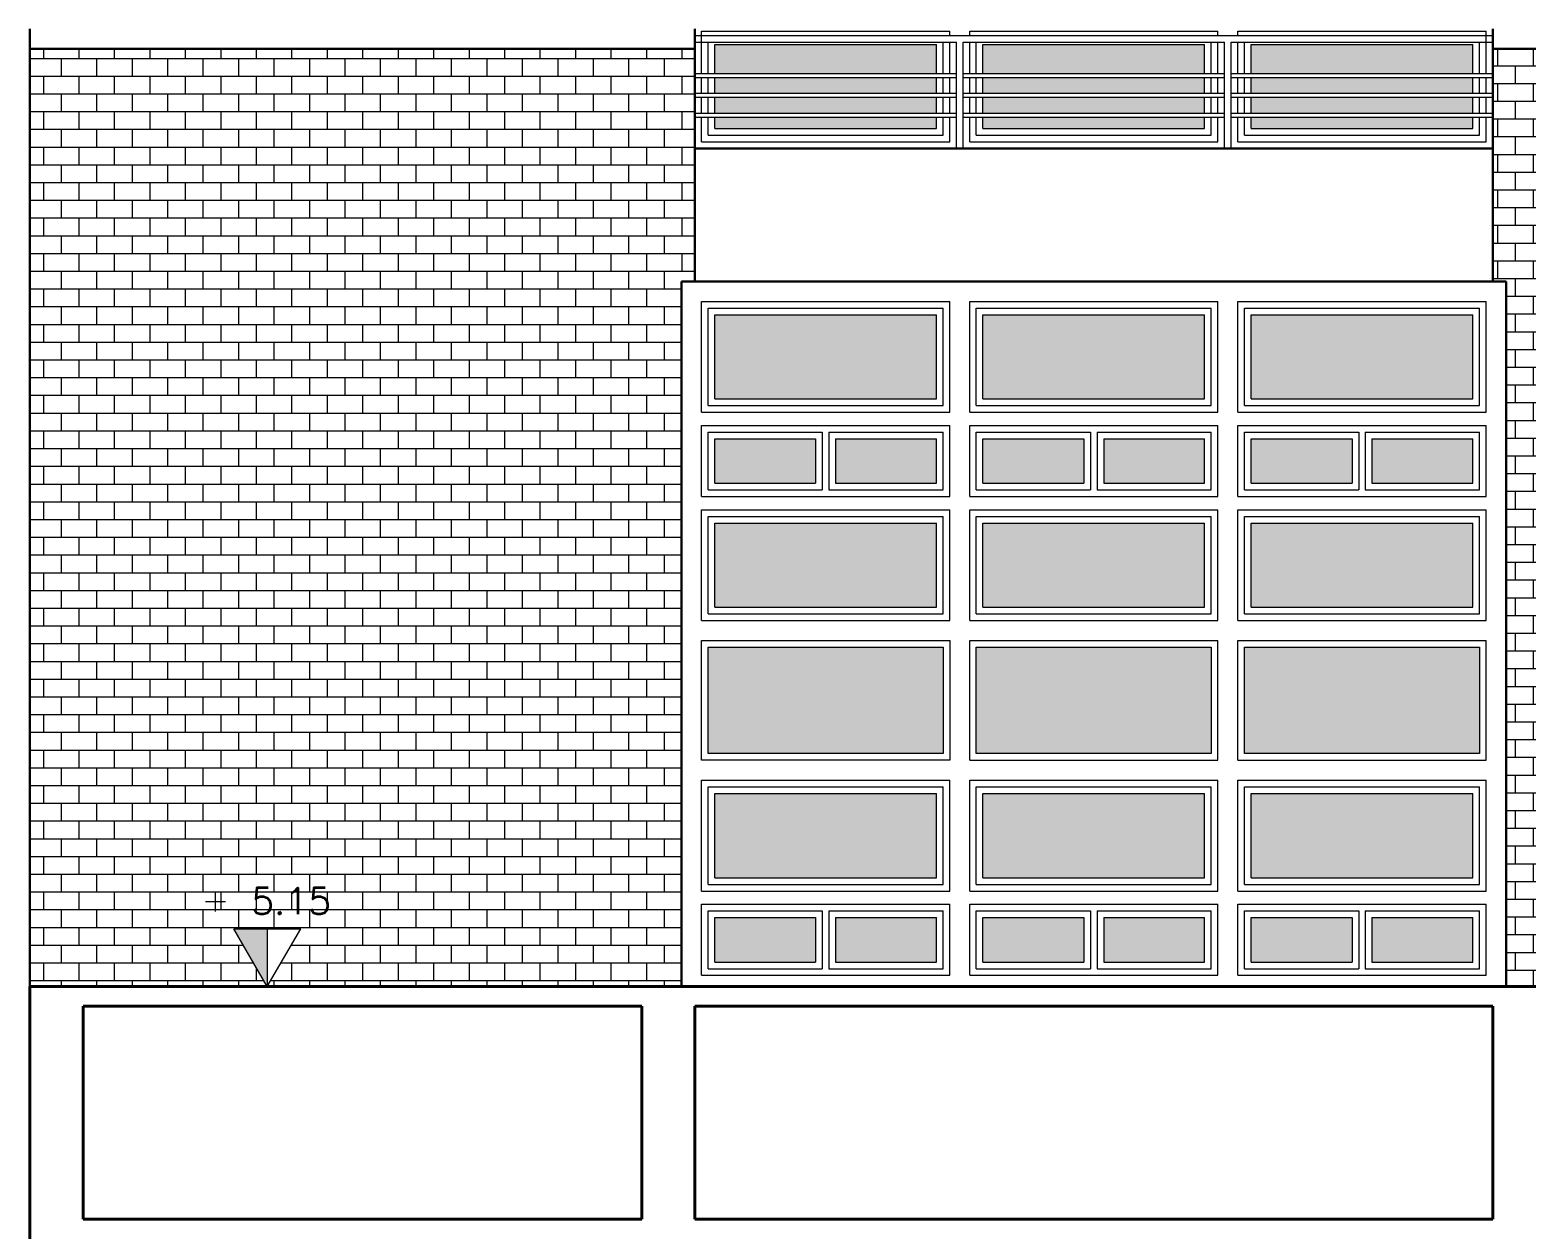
# Model space of a CAD drawing. Extents: x 1009 to 1343, y -172900 to 201.
# Drawn here: x 1156.86 to 1168.11, y -93.85 to -84.83 of the extents above; entities that cross this region are included whole.
import ezdxf

# ---------------------------------------------------------------- set-up
doc = ezdxf.new("R2010")
doc.units = 0
doc.header["$LTSCALE"] = 0.5
for name, color, linetype, lineweight in [('Acotaciones', 9, 'CONTINUOUS', 9), ('Carpintería', 55, 'CONTINUOUS', 20), ('Detalles 01', 8, 'CONTINUOUS', 9), ('Muros corte', 7, 'CONTINUOUS', 40), ('Punta 01', 6, 'CONTINUOUS', 9), ('Punta 015', 64, 'CONTINUOUS', 13), ('Punta 02', 11, 'CONTINUOUS', 20), ('Punta 03', 171, 'CONTINUOUS', 30), ('Tratamiento pisos', 251, 'CONTINUOUS', 9), ('Vidrios', 147, 'CONTINUOUS', 13)]:
    doc.layers.add(name, color=color, linetype=linetype, lineweight=lineweight)
doc.styles.add('Texto 2 mm', font='simplex.shx', dxfattribs={"height": 0.2})

msp = doc.modelspace()

# ---------------------------------------------------------------- hatches: boundary and pattern name
at = {"layer": 'Tratamiento pisos'}
h = msp.add_hatch(dxfattribs=at)
h.set_pattern_fill('BRICK,_O', color=256, scale=0.021)
h.set_pattern_definition([(0, (-5.84669, -55.9751), (0, 0.13335), []), (90, (-5.8467, -55.9751), (-0.2667, 2e-17), [0.13335, -0.13335]), (90, (-5.71334, -55.9751), (-0.2667, 2e-17), [-0.13335, 0.13335])])
h.paths.add_polyline_path([(1161.762, -86.723), (1161.862, -86.723), (1161.862, -84.973), (1156.862, -84.973), (1156.862, -92.023), (1158.646, -92.023), (1158.394, -91.591), (1158.898, -91.591), (1158.646, -92.023), (1161.762, -92.023)])
h.paths.add_polyline_path([(1158.49, -91.231), (1159.161, -91.231), (1159.161, -91.531), (1158.49, -91.531)], flags=24)
h = msp.add_hatch(dxfattribs=at)
h.set_pattern_fill('BRICK,_O', color=256, scale=0.021)
h.set_pattern_definition([(0, (-5.84669, -57.89689), (0, 0.13335), []), (90, (-5.8467, -57.8969), (-0.2667, 2e-17), [0.13335, -0.13335]), (90, (-5.71334, -57.8969), (-0.2667, 2e-17), [-0.13335, 0.13335])])
h.paths.add_polyline_path([(1172.862, -84.973), (1167.862, -84.973), (1167.862, -86.723), (1167.962, -86.723), (1167.962, -92.023), (1168.735, -92.023, -0.115047), (1168.713, -91.943, -0.023135), (1168.634, -91.776, -0.219137), (1168.637, -91.654), (1168.756, -91.395, -0.281243), (1168.808, -91.354, 0.028393), (1168.876, -91.342, 0.173672), (1168.916, -91.316, 0.231992), (1168.922, -91.28, -0.310292), (1168.899, -91.268, -0.110692), (1168.886, -91.22, -0.025612), (1168.887, -91.138, 0.022554), (1168.915, -91.094, -0.112268), (1169.045, -91.088, -0.22611), (1169.077, -91.111, -0.355513), (1169.073, -91.131, -0.185762), (1169.076, -91.18, -0.147903), (1169.079, -91.196, -0.213328), (1169.07, -91.234, 0.071263), (1169.052, -91.266, -0.067743), (1169.031, -91.304, -0.313118), (1168.993, -91.316, 0.141313), (1169.001, -91.339), (1169.041, -91.369, -0.222467), (1169.067, -91.383, -0.006136), (1169.095, -91.423, 0.002011), (1169.096, -91.435, -0.000271), (1169.096, -91.435, 0.045321), (1169.13, -91.703, 0.163714), (1169.142, -91.714, 0.12406), (1169.215, -91.781, -0.191807), (1169.27, -91.835, -0.255052), (1169.266, -91.879, 0.029625), (1169.268, -91.874, -0.590559), (1169.232, -91.875, -0.088705), (1169.222, -91.848, 0.197377), (1169.215, -91.837), (1169.17, -91.837, -0.038217), (1169.167, -91.842, -0.113094), (1169.083, -91.768, 0.013124), (1169.087, -91.844, -0.01665), (1169.089, -92.023), (1172.862, -92.023)])
at = {"layer": 'Vidrios'}
h = msp.add_hatch(color=256, dxfattribs=at)
h.dxf.hatch_style = 1
h.paths.add_polyline_path([(1163.678, -76.173), (1162.012, -76.173), (1162.012, -76.806), (1163.678, -76.806)])
h.paths.add_polyline_path([(1165.695, -76.173), (1164.028, -76.173), (1164.028, -76.806), (1165.695, -76.806)])
h.paths.add_polyline_path([(1167.712, -76.173), (1166.045, -76.173), (1166.045, -76.806), (1167.712, -76.806)])
h.paths.add_polyline_path([(1162.77, -77.106), (1162.012, -77.106), (1162.012, -77.44), (1162.77, -77.44)])
h.paths.add_polyline_path([(1163.678, -77.106), (1162.92, -77.106), (1162.92, -77.44), (1163.678, -77.44)])
h.paths.add_polyline_path([(1164.787, -77.106), (1164.028, -77.106), (1164.028, -77.44), (1164.787, -77.44)])
h.paths.add_polyline_path([(1165.695, -77.106), (1164.937, -77.106), (1164.937, -77.44), (1165.695, -77.44)])
h.paths.add_polyline_path([(1166.803, -77.106), (1166.045, -77.106), (1166.045, -77.44), (1166.803, -77.44)])
h.paths.add_polyline_path([(1167.712, -77.106), (1166.953, -77.106), (1166.953, -77.44), (1167.712, -77.44)])
h.paths.add_polyline_path([(1163.678, -77.74), (1162.012, -77.74), (1162.012, -78.373), (1163.678, -78.373)])
h.paths.add_polyline_path([(1165.695, -77.74), (1164.028, -77.74), (1164.028, -78.373), (1165.695, -78.373)])
h.paths.add_polyline_path([(1167.712, -77.74), (1166.045, -77.74), (1166.045, -78.373), (1167.712, -78.373)])
h.paths.add_polyline_path([(1163.728, -78.673), (1161.962, -78.673), (1161.962, -79.473), (1163.728, -79.473)])
h.paths.add_polyline_path([(1165.745, -78.673), (1163.978, -78.673), (1163.978, -79.473), (1165.745, -79.473)])
h.paths.add_polyline_path([(1167.762, -78.673), (1165.995, -78.673), (1165.995, -79.473), (1167.762, -79.473)])
h.paths.add_polyline_path([(1163.678, -79.773), (1162.012, -79.773), (1162.012, -80.406), (1163.678, -80.406)])
h.paths.add_polyline_path([(1165.695, -79.773), (1164.028, -79.773), (1164.028, -80.406), (1165.695, -80.406)])
h.paths.add_polyline_path([(1167.712, -79.773), (1166.045, -79.773), (1166.045, -80.406), (1167.712, -80.406)])
h.paths.add_polyline_path([(1162.77, -80.706), (1162.012, -80.706), (1162.012, -81.04), (1162.77, -81.04)])
h.paths.add_polyline_path([(1163.678, -80.706), (1162.92, -80.706), (1162.92, -81.04), (1163.678, -81.04)])
h.paths.add_polyline_path([(1164.787, -80.706), (1164.028, -80.706), (1164.028, -81.04), (1164.787, -81.04)])
h.paths.add_polyline_path([(1165.695, -80.706), (1164.937, -80.706), (1164.937, -81.04), (1165.695, -81.04)])
h.paths.add_polyline_path([(1166.803, -80.706), (1166.045, -80.706), (1166.045, -81.04), (1166.803, -81.04)])
h.paths.add_polyline_path([(1167.712, -80.706), (1166.953, -80.706), (1166.953, -81.04), (1167.712, -81.04)])
h.paths.add_polyline_path([(1163.678, -81.34), (1162.012, -81.34), (1162.012, -81.973), (1163.678, -81.973)])
h.paths.add_polyline_path([(1165.695, -81.34), (1164.028, -81.34), (1164.028, -81.973), (1165.695, -81.973)])
h.paths.add_polyline_path([(1167.712, -81.34), (1166.045, -81.34), (1166.045, -81.973), (1167.712, -81.973)])
h.paths.add_polyline_path([(1163.728, -82.273), (1161.962, -82.273), (1161.962, -83.073), (1163.728, -83.073)])
h.paths.add_polyline_path([(1165.745, -82.273), (1163.978, -82.273), (1163.978, -83.073), (1165.745, -83.073)])
h.paths.add_polyline_path([(1167.762, -82.273), (1165.995, -82.273), (1165.995, -83.073), (1167.762, -83.073)])
h.paths.add_polyline_path([(1163.678, -83.373), (1162.012, -83.373), (1162.012, -84.006), (1163.678, -84.006)])
h.paths.add_polyline_path([(1165.695, -83.373), (1164.028, -83.373), (1164.028, -84.006), (1165.695, -84.006)])
h.paths.add_polyline_path([(1167.712, -83.373), (1166.045, -83.373), (1166.045, -84.006), (1167.712, -84.006)])
h.paths.add_polyline_path([(1162.77, -84.306), (1162.012, -84.306), (1162.012, -84.64), (1162.77, -84.64)])
h.paths.add_polyline_path([(1163.678, -84.306), (1162.92, -84.306), (1162.92, -84.64), (1163.678, -84.64)])
h.paths.add_polyline_path([(1164.787, -84.306), (1164.028, -84.306), (1164.028, -84.64), (1164.787, -84.64)])
h.paths.add_polyline_path([(1165.695, -84.306), (1164.937, -84.306), (1164.937, -84.64), (1165.695, -84.64)])
h.paths.add_polyline_path([(1166.803, -84.306), (1166.045, -84.306), (1166.045, -84.64), (1166.803, -84.64)])
h.paths.add_polyline_path([(1167.712, -84.306), (1166.953, -84.306), (1166.953, -84.64), (1167.712, -84.64)])
h.paths.add_polyline_path([(1163.678, -84.94), (1162.012, -84.94), (1162.012, -85.158), (1163.678, -85.158)])
h.paths.add_polyline_path([(1163.678, -85.188), (1162.012, -85.188), (1162.012, -85.308), (1163.678, -85.308)])
h.paths.add_polyline_path([(1163.678, -85.338), (1162.012, -85.338), (1162.012, -85.458), (1163.678, -85.458)])
h.paths.add_polyline_path([(1163.678, -85.488), (1162.012, -85.488), (1162.012, -85.573), (1163.678, -85.573)])
h.paths.add_polyline_path([(1165.695, -85.488), (1164.028, -85.488), (1164.028, -85.573), (1165.695, -85.573)])
h.paths.add_polyline_path([(1165.695, -85.338), (1164.028, -85.338), (1164.028, -85.458), (1165.695, -85.458)])
h.paths.add_polyline_path([(1165.695, -85.188), (1164.028, -85.188), (1164.028, -85.308), (1165.695, -85.308)])
h.paths.add_polyline_path([(1165.695, -84.94), (1164.028, -84.94), (1164.028, -85.158), (1165.695, -85.158)])
h.paths.add_polyline_path([(1167.712, -84.94), (1166.045, -84.94), (1166.045, -85.158), (1167.712, -85.158)])
h.paths.add_polyline_path([(1167.712, -85.188), (1166.045, -85.188), (1166.045, -85.308), (1167.712, -85.308)])
h.paths.add_polyline_path([(1167.712, -85.338), (1166.045, -85.338), (1166.045, -85.458), (1167.712, -85.458)])
h.paths.add_polyline_path([(1167.712, -85.488), (1166.045, -85.488), (1166.045, -85.573), (1167.712, -85.573)])
h = msp.add_hatch(color=256, dxfattribs=at)
h.dxf.hatch_style = 1
h.paths.add_polyline_path([(1163.678, -86.973), (1162.012, -86.973), (1162.012, -87.606), (1163.678, -87.606)])
h.paths.add_polyline_path([(1165.695, -86.973), (1164.028, -86.973), (1164.028, -87.606), (1165.695, -87.606)])
h.paths.add_polyline_path([(1167.712, -86.973), (1166.045, -86.973), (1166.045, -87.606), (1167.712, -87.606)])
h.paths.add_polyline_path([(1162.77, -87.906), (1162.012, -87.906), (1162.012, -88.24), (1162.77, -88.24)])
h.paths.add_polyline_path([(1163.678, -87.906), (1162.92, -87.906), (1162.92, -88.24), (1163.678, -88.24)])
h.paths.add_polyline_path([(1164.787, -87.906), (1164.028, -87.906), (1164.028, -88.24), (1164.787, -88.24)])
h.paths.add_polyline_path([(1165.695, -87.906), (1164.937, -87.906), (1164.937, -88.24), (1165.695, -88.24)])
h.paths.add_polyline_path([(1166.803, -87.906), (1166.045, -87.906), (1166.045, -88.24), (1166.803, -88.24)])
h.paths.add_polyline_path([(1167.712, -87.906), (1166.953, -87.906), (1166.953, -88.24), (1167.712, -88.24)])
h.paths.add_polyline_path([(1163.678, -88.54), (1162.012, -88.54), (1162.012, -89.173), (1163.678, -89.173)])
h.paths.add_polyline_path([(1165.695, -88.54), (1164.028, -88.54), (1164.028, -89.173), (1165.695, -89.173)])
h.paths.add_polyline_path([(1167.712, -88.54), (1166.045, -88.54), (1166.045, -89.173), (1167.712, -89.173)])
h.paths.add_polyline_path([(1163.728, -89.473), (1161.962, -89.473), (1161.962, -90.273), (1163.728, -90.273)])
h.paths.add_polyline_path([(1165.745, -89.473), (1163.978, -89.473), (1163.978, -90.273), (1165.745, -90.273)])
h.paths.add_polyline_path([(1167.762, -89.473), (1165.995, -89.473), (1165.995, -90.273), (1167.762, -90.273)])
h.paths.add_polyline_path([(1163.678, -90.573), (1162.012, -90.573), (1162.012, -91.206), (1163.678, -91.206)])
h.paths.add_polyline_path([(1165.695, -90.573), (1164.028, -90.573), (1164.028, -91.206), (1165.695, -91.206)])
h.paths.add_polyline_path([(1167.712, -90.573), (1166.045, -90.573), (1166.045, -91.206), (1167.712, -91.206)])
h.paths.add_polyline_path([(1162.77, -91.506), (1162.012, -91.506), (1162.012, -91.84), (1162.77, -91.84)])
h.paths.add_polyline_path([(1163.678, -91.506), (1162.92, -91.506), (1162.92, -91.84), (1163.678, -91.84)])
h.paths.add_polyline_path([(1164.787, -91.506), (1164.028, -91.506), (1164.028, -91.84), (1164.787, -91.84)])
h.paths.add_polyline_path([(1165.695, -91.506), (1164.937, -91.506), (1164.937, -91.84), (1165.695, -91.84)])
h.paths.add_polyline_path([(1166.803, -91.506), (1166.045, -91.506), (1166.045, -91.84), (1166.803, -91.84)])
h.paths.add_polyline_path([(1167.712, -91.506), (1166.953, -91.506), (1166.953, -91.84), (1167.712, -91.84)])
at = {"layer": 'Vidrios', "linetype": 'Continuous'}
msp.add_hatch(color=256, dxfattribs=at).paths.add_polyline_path([(1158.646, -91.591), (1158.43, -91.591), (1158.394, -91.591), (1158.646, -92.023)])

# ---------------------------------------------------------------- linework, layer by layer
at = {"layer": 'Acotaciones', "linetype": 'Continuous'}
for p, q in [((1158.394, -91.591), (1158.898, -91.591)), ((1158.646, -92.023), (1158.394, -91.591)), ((1158.646, -92.023), (1158.898, -91.591)), ((1158.646, -91.591), (1158.646, -92.023))]:
    msp.add_line(p, q, dxfattribs=at)
at = {"layer": 'Carpintería'}
for p, q in [((1161.912, -86.873), (1163.778, -86.873)), ((1161.912, -87.706), (1161.912, -86.873)), ((1161.962, -86.923), (1163.728, -86.923)), ((1161.962, -87.656), (1161.962, -86.923)), ((1163.728, -87.656), (1163.728, -86.923)), ((1163.778, -87.706), (1163.778, -86.873)), ((1163.928, -86.873), (1165.795, -86.873)), ((1163.928, -87.706), (1163.928, -86.873)), ((1163.978, -86.923), (1165.745, -86.923)), ((1163.978, -87.656), (1163.978, -86.923)), ((1165.745, -87.656), (1165.745, -86.923)), ((1165.795, -87.706), (1165.795, -86.873)), ((1165.945, -86.873), (1167.812, -86.873)), ((1165.945, -87.706), (1165.945, -86.873)), ((1165.995, -86.923), (1167.762, -86.923)), ((1165.995, -87.656), (1165.995, -86.923)), ((1167.762, -87.656), (1167.762, -86.923)), ((1167.812, -87.706), (1167.812, -86.873)), ((1162.012, -86.973), (1163.678, -86.973)), ((1162.012, -87.606), (1162.012, -86.973)), ((1163.678, -87.606), (1163.678, -86.973)), ((1164.028, -86.973), (1165.695, -86.973)), ((1164.028, -87.606), (1164.028, -86.973)), ((1165.695, -87.606), (1165.695, -86.973)), ((1166.045, -86.973), (1167.712, -86.973)), ((1166.045, -87.606), (1166.045, -86.973)), ((1167.712, -87.606), (1167.712, -86.973)), ((1162.012, -87.606), (1163.678, -87.606)), ((1164.028, -87.606), (1165.695, -87.606)), ((1166.045, -87.606), (1167.712, -87.606)), ((1161.912, -87.706), (1163.778, -87.706)), ((1161.962, -87.656), (1163.728, -87.656)), ((1163.928, -87.706), (1165.795, -87.706)), ((1163.978, -87.656), (1165.745, -87.656)), ((1165.945, -87.706), (1167.812, -87.706)), ((1165.995, -87.656), (1167.762, -87.656)), ((1161.912, -87.806), (1163.778, -87.806)), ((1161.912, -88.34), (1161.912, -87.806)), ((1161.962, -88.29), (1161.962, -87.856)), ((1161.962, -87.856), (1162.82, -87.856)), ((1162.82, -87.856), (1162.82, -88.29)), ((1162.87, -87.856), (1162.87, -88.29)), ((1162.87, -87.856), (1163.728, -87.856)), ((1163.728, -88.29), (1163.728, -87.856)), ((1163.778, -88.34), (1163.778, -87.806)), ((1163.928, -87.806), (1165.795, -87.806)), ((1163.928, -88.34), (1163.928, -87.806)), ((1163.978, -88.29), (1163.978, -87.856)), ((1163.978, -87.856), (1164.837, -87.856)), ((1164.837, -87.856), (1164.837, -88.29)), ((1164.887, -87.856), (1164.887, -88.29)), ((1164.887, -87.856), (1165.745, -87.856)), ((1165.745, -88.29), (1165.745, -87.856)), ((1165.795, -88.34), (1165.795, -87.806)), ((1165.945, -87.806), (1167.812, -87.806)), ((1165.945, -88.34), (1165.945, -87.806)), ((1165.995, -88.29), (1165.995, -87.856)), ((1165.995, -87.856), (1166.853, -87.856)), ((1166.853, -87.856), (1166.853, -88.29)), ((1166.903, -87.856), (1166.903, -88.29)), ((1166.903, -87.856), (1167.762, -87.856)), ((1167.762, -88.29), (1167.762, -87.856)), ((1167.812, -88.34), (1167.812, -87.806)), ((1162.012, -87.906), (1162.77, -87.906)), ((1162.012, -88.24), (1162.012, -87.906)), ((1162.77, -87.906), (1162.77, -88.24)), ((1162.92, -87.906), (1162.92, -88.24)), ((1162.92, -87.906), (1163.678, -87.906)), ((1163.678, -88.24), (1163.678, -87.906)), ((1164.028, -87.906), (1164.787, -87.906)), ((1164.028, -88.24), (1164.028, -87.906)), ((1164.787, -87.906), (1164.787, -88.24)), ((1164.937, -87.906), (1164.937, -88.24)), ((1164.937, -87.906), (1165.695, -87.906)), ((1165.695, -88.24), (1165.695, -87.906)), ((1166.045, -87.906), (1166.803, -87.906)), ((1166.045, -88.24), (1166.045, -87.906)), ((1166.803, -87.906), (1166.803, -88.24)), ((1166.953, -87.906), (1166.953, -88.24)), ((1166.953, -87.906), (1167.712, -87.906)), ((1167.712, -88.24), (1167.712, -87.906)), ((1161.962, -88.29), (1162.82, -88.29)), ((1162.012, -88.24), (1162.77, -88.24)), ((1162.87, -88.29), (1163.728, -88.29)), ((1162.92, -88.24), (1163.678, -88.24)), ((1163.978, -88.29), (1164.837, -88.29)), ((1164.028, -88.24), (1164.787, -88.24)), ((1164.887, -88.29), (1165.745, -88.29)), ((1164.937, -88.24), (1165.695, -88.24)), ((1165.995, -88.29), (1166.853, -88.29)), ((1166.045, -88.24), (1166.803, -88.24)), ((1166.903, -88.29), (1167.762, -88.29)), ((1166.953, -88.24), (1167.712, -88.24)), ((1161.912, -88.34), (1163.778, -88.34)), ((1163.928, -88.34), (1165.795, -88.34)), ((1165.945, -88.34), (1167.812, -88.34)), ((1161.912, -89.273), (1161.912, -88.44)), ((1161.912, -88.44), (1163.778, -88.44)), ((1161.962, -88.49), (1163.728, -88.49)), ((1161.962, -89.223), (1161.962, -88.49)), ((1163.728, -89.223), (1163.728, -88.49)), ((1163.778, -89.273), (1163.778, -88.44)), ((1163.928, -89.273), (1163.928, -88.44)), ((1163.928, -88.44), (1165.795, -88.44)), ((1163.978, -88.49), (1165.745, -88.49)), ((1163.978, -89.223), (1163.978, -88.49)), ((1165.745, -89.223), (1165.745, -88.49)), ((1165.795, -89.273), (1165.795, -88.44)), ((1165.945, -89.273), (1165.945, -88.44)), ((1165.945, -88.44), (1167.812, -88.44)), ((1165.995, -88.49), (1167.762, -88.49)), ((1165.995, -89.223), (1165.995, -88.49)), ((1167.762, -89.223), (1167.762, -88.49)), ((1167.812, -89.273), (1167.812, -88.44)), ((1162.012, -88.54), (1163.678, -88.54)), ((1162.012, -89.173), (1162.012, -88.54)), ((1163.678, -89.173), (1163.678, -88.54)), ((1164.028, -88.54), (1165.695, -88.54)), ((1164.028, -89.173), (1164.028, -88.54)), ((1165.695, -89.173), (1165.695, -88.54)), ((1166.045, -88.54), (1167.712, -88.54)), ((1166.045, -89.173), (1166.045, -88.54)), ((1167.712, -89.173), (1167.712, -88.54)), ((1162.012, -89.173), (1163.678, -89.173)), ((1164.028, -89.173), (1165.695, -89.173)), ((1166.045, -89.173), (1167.712, -89.173)), ((1161.912, -89.273), (1163.778, -89.273)), ((1161.962, -89.223), (1163.728, -89.223)), ((1163.928, -89.273), (1165.795, -89.273)), ((1163.978, -89.223), (1165.745, -89.223)), ((1165.945, -89.273), (1167.812, -89.273)), ((1165.995, -89.223), (1167.762, -89.223)), ((1163.928, -89.423), (1165.795, -89.423)), ((1163.928, -90.323), (1163.928, -89.423)), ((1165.795, -90.323), (1165.795, -89.423)), ((1165.945, -89.423), (1167.812, -89.423)), ((1165.945, -90.323), (1165.945, -89.423)), ((1167.812, -90.323), (1167.812, -89.423)), ((1163.928, -90.323), (1165.795, -90.323)), ((1165.945, -90.323), (1167.812, -90.323)), ((1161.912, -90.473), (1163.778, -90.473)), ((1161.912, -91.306), (1161.912, -90.473)), ((1161.962, -90.523), (1163.728, -90.523)), ((1161.962, -91.256), (1161.962, -90.523)), ((1163.728, -91.256), (1163.728, -90.523)), ((1163.778, -91.306), (1163.778, -90.473)), ((1163.928, -90.473), (1165.795, -90.473)), ((1163.928, -91.306), (1163.928, -90.473)), ((1163.978, -90.523), (1165.745, -90.523)), ((1163.978, -91.256), (1163.978, -90.523)), ((1165.745, -91.256), (1165.745, -90.523)), ((1165.795, -91.306), (1165.795, -90.473)), ((1165.945, -90.473), (1167.812, -90.473)), ((1165.945, -91.306), (1165.945, -90.473)), ((1165.995, -90.523), (1167.762, -90.523)), ((1165.995, -91.256), (1165.995, -90.523)), ((1167.762, -91.256), (1167.762, -90.523)), ((1167.812, -91.306), (1167.812, -90.473)), ((1162.012, -90.573), (1163.678, -90.573)), ((1162.012, -91.206), (1162.012, -90.573)), ((1163.678, -91.206), (1163.678, -90.573)), ((1164.028, -90.573), (1165.695, -90.573)), ((1164.028, -91.206), (1164.028, -90.573)), ((1165.695, -91.206), (1165.695, -90.573)), ((1166.045, -90.573), (1167.712, -90.573)), ((1166.045, -91.206), (1166.045, -90.573)), ((1167.712, -91.206), (1167.712, -90.573)), ((1162.012, -91.206), (1163.678, -91.206)), ((1164.028, -91.206), (1165.695, -91.206)), ((1166.045, -91.206), (1167.712, -91.206)), ((1161.912, -91.306), (1163.778, -91.306)), ((1161.962, -91.256), (1163.728, -91.256)), ((1163.928, -91.306), (1165.795, -91.306)), ((1163.978, -91.256), (1165.745, -91.256)), ((1165.945, -91.306), (1167.812, -91.306)), ((1165.995, -91.256), (1167.762, -91.256)), ((1161.912, -91.406), (1163.778, -91.406)), ((1161.912, -91.94), (1161.912, -91.406)), ((1161.962, -91.89), (1161.962, -91.456)), ((1161.962, -91.456), (1162.82, -91.456)), ((1162.82, -91.456), (1162.82, -91.89)), ((1162.87, -91.456), (1162.87, -91.89)), ((1162.87, -91.456), (1163.728, -91.456)), ((1163.728, -91.89), (1163.728, -91.456)), ((1163.778, -91.94), (1163.778, -91.406)), ((1163.928, -91.406), (1165.795, -91.406)), ((1163.928, -91.94), (1163.928, -91.406)), ((1163.978, -91.89), (1163.978, -91.456)), ((1163.978, -91.456), (1164.837, -91.456)), ((1164.837, -91.456), (1164.837, -91.89)), ((1164.887, -91.456), (1164.887, -91.89)), ((1164.887, -91.456), (1165.745, -91.456)), ((1165.745, -91.89), (1165.745, -91.456)), ((1165.795, -91.94), (1165.795, -91.406)), ((1165.945, -91.406), (1167.812, -91.406)), ((1165.945, -91.94), (1165.945, -91.406)), ((1165.995, -91.89), (1165.995, -91.456)), ((1165.995, -91.456), (1166.853, -91.456)), ((1166.853, -91.456), (1166.853, -91.89)), ((1166.903, -91.456), (1166.903, -91.89)), ((1166.903, -91.456), (1167.762, -91.456)), ((1167.762, -91.89), (1167.762, -91.456)), ((1167.812, -91.94), (1167.812, -91.406)), ((1162.012, -91.506), (1162.77, -91.506)), ((1162.012, -91.84), (1162.012, -91.506)), ((1162.77, -91.506), (1162.77, -91.84)), ((1162.92, -91.506), (1162.92, -91.84)), ((1162.92, -91.506), (1163.678, -91.506)), ((1163.678, -91.84), (1163.678, -91.506)), ((1164.028, -91.506), (1164.787, -91.506)), ((1164.028, -91.84), (1164.028, -91.506)), ((1164.787, -91.506), (1164.787, -91.84)), ((1164.937, -91.506), (1164.937, -91.84)), ((1164.937, -91.506), (1165.695, -91.506)), ((1165.695, -91.84), (1165.695, -91.506)), ((1166.045, -91.506), (1166.803, -91.506)), ((1166.045, -91.84), (1166.045, -91.506)), ((1166.803, -91.506), (1166.803, -91.84)), ((1166.953, -91.506), (1166.953, -91.84)), ((1166.953, -91.506), (1167.712, -91.506)), ((1167.712, -91.84), (1167.712, -91.506)), ((1161.962, -91.89), (1162.82, -91.89)), ((1162.012, -91.84), (1162.77, -91.84)), ((1162.87, -91.89), (1163.728, -91.89)), ((1162.92, -91.84), (1163.678, -91.84)), ((1163.978, -91.89), (1164.837, -91.89)), ((1164.028, -91.84), (1164.787, -91.84)), ((1164.887, -91.89), (1165.745, -91.89)), ((1164.937, -91.84), (1165.695, -91.84)), ((1165.995, -91.89), (1166.853, -91.89)), ((1166.045, -91.84), (1166.803, -91.84)), ((1166.903, -91.89), (1167.762, -91.89)), ((1166.953, -91.84), (1167.712, -91.84)), ((1161.912, -91.94), (1163.778, -91.94)), ((1163.928, -91.94), (1165.795, -91.94)), ((1165.945, -91.94), (1167.812, -91.94))]:
    msp.add_line(p, q, dxfattribs=at)
for points in [[(1163.778, -90.323), (1161.912, -90.323), (1161.912, -89.423), (1163.778, -89.423)], [(1163.728, -90.273), (1161.962, -90.273), (1161.962, -89.473), (1163.728, -89.473)], [(1165.745, -90.273), (1163.978, -90.273), (1163.978, -89.473), (1165.745, -89.473)], [(1167.762, -90.273), (1165.995, -90.273), (1165.995, -89.473), (1167.762, -89.473)]]:
    msp.add_lwpolyline(points, close=True, dxfattribs=at)
at = {"layer": 'Detalles 01'}
for p, q in [((1161.862, -85.158), (1163.828, -85.158)), ((1163.878, -85.158), (1165.845, -85.158)), ((1165.895, -85.158), (1167.862, -85.158)), ((1161.862, -85.188), (1163.828, -85.188)), ((1163.878, -85.188), (1165.845, -85.188)), ((1165.895, -85.188), (1167.862, -85.188)), ((1161.862, -85.308), (1163.828, -85.308)), ((1161.862, -85.338), (1163.828, -85.338)), ((1163.878, -85.308), (1165.845, -85.308)), ((1163.878, -85.338), (1165.845, -85.338)), ((1165.895, -85.308), (1167.862, -85.308)), ((1165.895, -85.338), (1167.862, -85.338)), ((1161.862, -85.458), (1163.828, -85.458)), ((1161.862, -85.488), (1163.828, -85.488)), ((1163.878, -85.458), (1165.845, -85.458)), ((1163.878, -85.488), (1165.845, -85.488)), ((1165.895, -85.458), (1167.862, -85.458)), ((1165.895, -85.488), (1167.862, -85.488))]:
    msp.add_line(p, q, dxfattribs=at)
at = {"layer": 'Muros corte'}
for p, q in [((1156.862, -92.023), (1172.862, -92.023)), ((1156.862, -97.073), (1156.862, -92.023)), ((1157.262, -92.173), (1161.462, -92.173)), ((1157.262, -93.773), (1157.262, -92.173)), ((1161.462, -93.773), (1161.462, -92.173)), ((1161.862, -92.173), (1167.862, -92.173)), ((1161.862, -93.773), (1161.862, -92.173)), ((1167.862, -93.773), (1167.862, -92.173)), ((1157.262, -93.773), (1161.462, -93.773)), ((1161.862, -93.773), (1167.862, -93.773))]:
    msp.add_line(p, q, dxfattribs=at)
at = {"layer": 'Punta 01'}
for p, q in [((1161.912, -84.84), (1163.778, -84.84)), ((1161.912, -85.158), (1161.912, -84.84)), ((1161.962, -85.158), (1161.962, -84.923)), ((1163.728, -85.158), (1163.728, -84.923)), ((1163.778, -84.873), (1163.778, -84.84)), ((1163.778, -85.158), (1163.778, -84.923)), ((1163.928, -84.84), (1165.795, -84.84)), ((1163.928, -84.873), (1163.928, -84.84)), ((1163.928, -85.158), (1163.928, -84.923)), ((1163.978, -85.158), (1163.978, -84.923)), ((1165.745, -85.158), (1165.745, -84.923)), ((1165.795, -84.873), (1165.795, -84.84)), ((1165.795, -85.158), (1165.795, -84.923)), ((1165.945, -84.84), (1167.812, -84.84)), ((1165.945, -84.873), (1165.945, -84.84)), ((1165.945, -85.158), (1165.945, -84.923)), ((1165.995, -85.158), (1165.995, -84.923)), ((1167.762, -85.158), (1167.762, -84.923)), ((1167.812, -85.158), (1167.812, -84.84)), ((1162.012, -84.94), (1163.678, -84.94)), ((1162.012, -85.158), (1162.012, -84.94)), ((1163.678, -85.158), (1163.678, -84.94)), ((1164.028, -84.94), (1165.695, -84.94)), ((1164.028, -85.158), (1164.028, -84.94)), ((1165.695, -85.158), (1165.695, -84.94)), ((1166.045, -84.94), (1167.712, -84.94)), ((1166.045, -85.158), (1166.045, -84.94)), ((1167.712, -85.158), (1167.712, -84.94)), ((1161.912, -85.308), (1161.912, -85.188)), ((1161.962, -85.308), (1161.962, -85.188)), ((1162.012, -85.308), (1162.012, -85.188)), ((1163.678, -85.308), (1163.678, -85.188)), ((1163.728, -85.308), (1163.728, -85.188)), ((1163.778, -85.308), (1163.778, -85.188)), ((1163.928, -85.308), (1163.928, -85.188)), ((1163.978, -85.308), (1163.978, -85.188)), ((1164.028, -85.308), (1164.028, -85.188)), ((1165.695, -85.308), (1165.695, -85.188)), ((1165.745, -85.308), (1165.745, -85.188)), ((1165.795, -85.308), (1165.795, -85.188)), ((1165.945, -85.308), (1165.945, -85.188)), ((1165.995, -85.308), (1165.995, -85.188)), ((1166.045, -85.308), (1166.045, -85.188)), ((1167.712, -85.308), (1167.712, -85.188)), ((1167.762, -85.308), (1167.762, -85.188)), ((1167.812, -85.308), (1167.812, -85.188)), ((1161.912, -85.458), (1161.912, -85.338)), ((1161.962, -85.458), (1161.962, -85.338)), ((1162.012, -85.458), (1162.012, -85.338)), ((1163.678, -85.458), (1163.678, -85.338)), ((1163.728, -85.458), (1163.728, -85.338)), ((1163.778, -85.458), (1163.778, -85.338)), ((1163.928, -85.458), (1163.928, -85.338)), ((1163.978, -85.458), (1163.978, -85.338)), ((1164.028, -85.458), (1164.028, -85.338)), ((1165.695, -85.458), (1165.695, -85.338)), ((1165.745, -85.458), (1165.745, -85.338)), ((1165.795, -85.458), (1165.795, -85.338)), ((1165.945, -85.458), (1165.945, -85.338)), ((1165.995, -85.458), (1165.995, -85.338)), ((1166.045, -85.458), (1166.045, -85.338)), ((1167.712, -85.458), (1167.712, -85.338)), ((1167.762, -85.458), (1167.762, -85.338)), ((1167.812, -85.458), (1167.812, -85.338)), ((1161.912, -85.673), (1161.912, -85.488)), ((1161.962, -85.623), (1161.962, -85.488)), ((1162.012, -85.573), (1162.012, -85.488)), ((1163.678, -85.573), (1163.678, -85.488)), ((1163.728, -85.623), (1163.728, -85.488)), ((1163.778, -85.673), (1163.778, -85.488)), ((1163.928, -85.673), (1163.928, -85.488)), ((1163.978, -85.623), (1163.978, -85.488)), ((1164.028, -85.573), (1164.028, -85.488)), ((1165.695, -85.573), (1165.695, -85.488)), ((1165.745, -85.623), (1165.745, -85.488)), ((1165.795, -85.673), (1165.795, -85.488)), ((1165.945, -85.673), (1165.945, -85.488)), ((1165.995, -85.623), (1165.995, -85.488)), ((1166.045, -85.573), (1166.045, -85.488)), ((1167.712, -85.573), (1167.712, -85.488)), ((1167.762, -85.623), (1167.762, -85.488)), ((1167.812, -85.673), (1167.812, -85.488)), ((1162.012, -85.573), (1163.678, -85.573)), ((1164.028, -85.573), (1165.695, -85.573)), ((1166.045, -85.573), (1167.712, -85.573)), ((1161.912, -85.673), (1163.778, -85.673)), ((1161.962, -85.623), (1163.728, -85.623)), ((1163.928, -85.673), (1165.795, -85.673)), ((1163.978, -85.623), (1165.745, -85.623)), ((1165.945, -85.673), (1167.812, -85.673)), ((1165.995, -85.623), (1167.762, -85.623))]:
    msp.add_line(p, q, dxfattribs=at)
at = {"layer": 'Punta 01', "linetype": 'Continuous'}
for p, q in [((1158.258, -91.459), (1158.258, -91.309)), ((1158.183, -91.384), (1158.333, -91.384))]:
    msp.add_line(p, q, dxfattribs=at)
at = {"layer": 'Punta 02'}
for p, q in [((1161.862, -84.873), (1167.862, -84.873)), ((1161.862, -84.923), (1163.828, -84.923)), ((1163.828, -85.723), (1163.828, -84.923)), ((1163.878, -85.723), (1163.878, -84.923)), ((1163.878, -84.923), (1165.845, -84.923)), ((1165.845, -85.723), (1165.845, -84.923)), ((1165.895, -85.723), (1165.895, -84.923)), ((1165.895, -84.923), (1167.862, -84.923))]:
    msp.add_line(p, q, dxfattribs=at)
at = {"layer": 'Punta 03'}
for p, q in [((1156.862, -92.023), (1156.862, -84.823)), ((1161.862, -86.723), (1161.862, -84.823)), ((1167.862, -86.723), (1167.862, -84.823)), ((1156.862, -84.973), (1161.862, -84.973)), ((1167.862, -84.973), (1172.862, -84.973)), ((1161.862, -85.723), (1167.862, -85.723)), ((1161.762, -92.023), (1161.762, -86.723)), ((1161.762, -86.723), (1167.962, -86.723)), ((1167.962, -92.023), (1167.962, -86.723))]:
    msp.add_line(p, q, dxfattribs=at)

# ---------------------------------------------------------------- texts
at = {"layer": 'Punta 015', "linetype": 'Continuous', "insert": (1158.825, -91.381), "char_height": 0.2, "attachment_point": 5, "style": 'Texto 2 mm'}
msp.add_mtext('5.15', dxfattribs=at)

doc.saveas('drawing.dxf')
